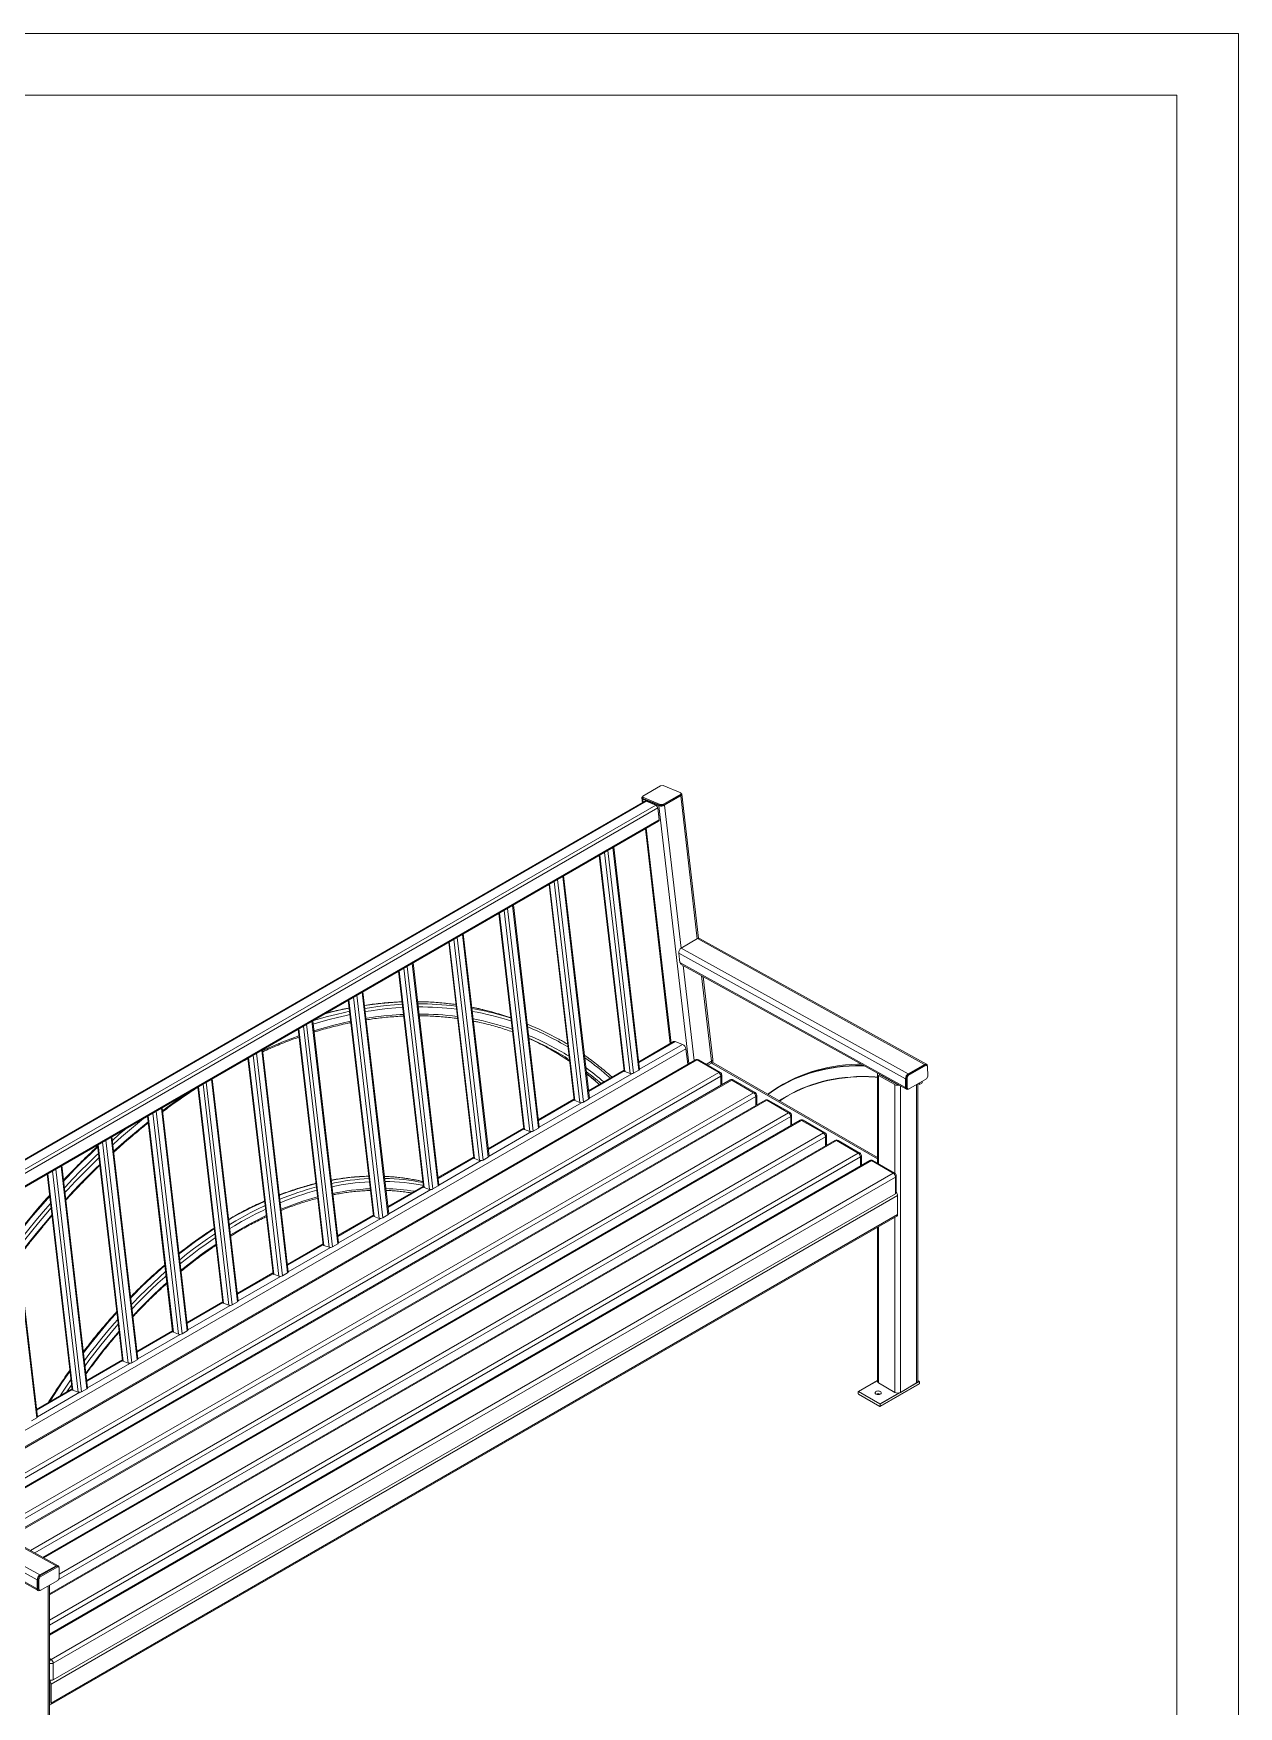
# Model space of a CAD drawing. Header units: millimetres. Extents: x -10595 to -4655, y -2537 to 1663.
# Drawn here: x -6608 to -4655, y -1049 to 1663 of the extents above; entities that cross this region are included whole.
import ezdxf

# ---------------------------------------------------------------- set-up
doc = ezdxf.new("R2010")
doc.units = ezdxf.units.MM
doc.layers.add('tabelka', color=155, linetype='Continuous')

# ---------------------------------------------------------------- blocks, each defined once
blk = doc.blocks.new('izometria')
at = {"linetype": 'Continuous', "lineweight": 0}
for p, q in [((1568, 2495.7), (1568.9, 2487.7)), ((1598.3, 2515.4), (1569.5, 2498.8)), ((1569.5, 2498.8), (1569.5, 2496.7)), ((1569.5, 2496.7), (1598, 2484.9)), ((1569.5, 2496.7), (1569.7, 2495)), ((1569.7, 2495), (1598.2, 2483.2)), ((1602.6, 2515.8), (1598.3, 2515.4)), ((1602.3, 2485.3), (1631.1, 2501.9)), ((1602.5, 2483.6), (1631.3, 2500.2)), ((1631.1, 2504), (1602.6, 2515.8)), ((1631.1, 2499), (1604.8, 2483.8)), ((1631.1, 2501.9), (1631.1, 2504)), ((1631.1, 2504), (1631.3, 2502.3)), ((1631.1, 2501.9), (1631.3, 2500.2)), ((1658, 2267.5), (1631.1, 2499)), ((1631.2, 2503.5), (1631.2, 2503.5)), ((1631.3, 2500.2), (1631.3, 2502.3)), ((1660.1, 2268.3), (1633, 2501.6)), ((1573.6, 2490.4), (204.2, 1699.9)), ((205.1, 1699.5), (1575.2, 2490.4)), ((220.6, 1693.1), (1590.6, 2484)), ((225.8, 1689.6), (1593.8, 2479.4)), ((1595.8, 2483.1), (1569.8, 2493.8)), ((1570.4, 2488.5), (1569.8, 2493.8)), ((1590.6, 2484), (1575.2, 2490.4)), ((1596, 2460.3), (1593.8, 2479.4)), ((1644.3, 2065.2), (1595.8, 2483.1)), ((1598, 2484.9), (1602.3, 2485.3)), ((1598, 2484.9), (1598.2, 2483.2)), ((1598.2, 2483.2), (1602.5, 2483.6)), ((1602.3, 2485.3), (1602.5, 2483.6)), ((1631.7, 2252.2), (1604.8, 2483.8)), ((228, 1670.6), (1596, 2460.3)), ((228.2, 1668.9), (1595.2, 2458)), ((1573.8, 2445.7), (1614.1, 2097.6)), ((1615.6, 2098.4), (1575.3, 2446.5)), ((1563.2, 2054.6), (1521.3, 2415.4)), ((1564.3, 2056.1), (1522.6, 2416.1)), ((1499, 2402.5), (1539.6, 2053.3)), ((1540.7, 2052.2), (1500, 2403.1)), ((1549.1, 2049.1), (1507.5, 2407.4)), ((1554.7, 2049.7), (1512.8, 2410.5)), ((1467.8, 2002.1), (1426.2, 2360.5)), ((1473.4, 2002.7), (1431.5, 2363.6)), ((1481.9, 2007.6), (1440, 2368.4)), ((1483, 2009.2), (1441.2, 2369.2)), ((1417.7, 2355.6), (1458.3, 2006.3)), ((1459.4, 2005.2), (1418.7, 2356.1)), ((1336.4, 2308.6), (1376.9, 1959.4)), ((1378.1, 1958.3), (1337.3, 2309.2)), ((1386.5, 1955.2), (1344.9, 2313.5)), ((1392.1, 1955.8), (1350.2, 2316.6)), ((1400.5, 1960.7), (1358.7, 2321.5)), ((1401.7, 1962.2), (1359.9, 2322.2)), ((1255.1, 2261.7), (1295.6, 1912.4)), ((1296.8, 1911.3), (1256, 2262.3)), ((1305.2, 1908.2), (1263.6, 2266.6)), ((1310.8, 1908.8), (1268.9, 2269.7)), ((1319.2, 1913.7), (1277.3, 2274.6)), ((1320.4, 1915.3), (1278.6, 2275.3)), ((1658.3, 2267.7), (1632, 2252.4)), ((1632, 2252.4), (1999.8, 2048.6)), ((1658.3, 2267.7), (2026.1, 2063.8)), ((2029.3, 2064.2), (1661.7, 2267.9)), ((1237.9, 1866.8), (1196, 2227.6)), ((1239.1, 1868.4), (1197.3, 2228.3)), ((1628.1, 2244.2), (1995.3, 2040.7)), ((1628.1, 2244.2), (1629.9, 2229.2)), ((1629.9, 2229.2), (1995.6, 2026.5)), ((1631.7, 2226), (1997, 2023.5)), ((1652.8, 2070.2), (1634.9, 2224.3)), ((1173.8, 2214.8), (1214.3, 1865.5)), ((1215.4, 1864.4), (1174.7, 2215.3)), ((1223.8, 1861.3), (1182.2, 2219.6)), ((1229.5, 1861.9), (1187.6, 2222.7)), ((1681, 2068.9), (1664.9, 2207.6)), ((1682.9, 2071.6), (1667.2, 2206.3)), ((1142.5, 1814.3), (1100.9, 2172.7)), ((1148.1, 1814.9), (1106.2, 2175.8)), ((1156.6, 1819.8), (1114.7, 2180.7)), ((1157.8, 1821.4), (1116, 2181.4)), ((1092.4, 2167.8), (1133, 1818.5)), ((1134.1, 1817.4), (1093.4, 2168.4)), ((1010.2, 2120.4), (1011.1, 2120.7)), ((1011.1, 2120.9), (1051.7, 1771.6)), ((1052.8, 1770.5), (1012.1, 2121.4)), ((1061.2, 1767.4), (1019.6, 2125.8)), ((1066.8, 1768), (1024.9, 2128.8)), ((1075.3, 1772.9), (1033.4, 2133.7)), ((1076.4, 1774.5), (1034.7, 2134.5)), ((1386.4, 2127.4), (1382.4, 2129)), ((1639.2, 2089), (400.6, 1374)), ((1619.6, 2100.7), (1563, 2068)), ((1622, 2100.8), (1563.1, 2066.8)), ((1634, 2096.3), (1564.4, 2056.1)), ((1634, 2096.3), (1622, 2100.8)), ((1642.7, 2064.3), (1639.2, 2089)), ((1654.7, 2071.3), (424.2, 1360.9)), ((1657.2, 2071), (425.7, 1360.1)), ((929.8, 2073.9), (970.4, 1724.7)), ((971.5, 1723.6), (930.8, 2074.5)), ((979.9, 1720.5), (938.3, 2078.8)), ((985.5, 1721.1), (943.6, 2081.9)), ((994, 1726), (952.1, 2086.8)), ((995.1, 1727.5), (953.3, 2087.5)), ((1692.6, 2050.6), (1657.2, 2071)), ((1695.1, 2050.9), (1659.7, 2071.3)), ((1672.5, 2063.9), (1681, 2068.9)), ((1681, 2066), (1675, 2062.5)), ((1681, 2066), (1681, 2068.9)), ((1681, 2066), (1949.8, 1910.8)), ((1682.9, 2066.6), (1682.9, 2071.4)), ((1949.8, 1913), (1684.2, 2066.3)), ((2027.4, 2063.3), (1998.5, 2046.5)), ((1999.8, 2048.6), (2026.1, 2063.8)), ((2028.8, 2062.5), (1999.9, 2045.7)), ((2028.8, 2062.5), (2027.4, 2063.3)), ((2031, 2061.2), (2028.8, 2062.5)), ((2031.3, 2044.1), (2031, 2061.2)), ((461.8, 1340.1), (1692.6, 2050.6)), ((1696.1, 2044.5), (469, 1336.1)), ((1711.3, 2038.6), (481.9, 1328.9)), ((1713.8, 2038.4), (483.4, 1328.1)), ((904.2, 1674.1), (862.3, 2035)), ((912.6, 1679), (870.8, 2039.8)), ((913.8, 1680.6), (872, 2040.6)), ((1539.4, 2054.5), (1481.7, 2021.1)), ((1539.6, 2053.2), (1481.8, 2019.8)), ((1551.7, 2048.8), (1483, 2009.2)), ((1540.7, 2052.2), (1549.1, 2049.1)), ((1554.7, 2049.7), (1563.2, 2054.6)), ((1696.1, 2029.9), (1696.1, 2044.5)), ((1697.6, 2030.7), (1697.6, 2046.5)), ((1749.2, 2018), (1713.8, 2038.4)), ((1751.7, 2018.2), (1716.3, 2038.6)), ((1949.8, 2048.1), (1949.8, 1903.8)), ((1978, 2031), (1951.7, 2045.6)), ((1951.7, 1902.7), (1951.7, 2045.6)), ((1953.9, 2046.9), (1953.9, 2047.4)), ((1980.3, 2032.3), (1953.9, 2046.9)), ((1995.6, 2026.5), (1995.3, 2040.7)), ((1998.5, 2046.5), (1996.4, 2042.8)), ((1997.9, 2042), (1996.4, 2042.8)), ((1996.4, 2042.8), (1996.8, 2025.7)), ((1999.9, 2045.7), (1997.9, 2042)), ((1997.9, 2042), (1998.2, 2024.9)), ((1999.9, 2045.7), (1998.5, 2046.5)), ((2000.4, 2023.7), (2029.2, 2040.4)), ((2017.9, 2033.8), (2017.9, 2031.7)), ((2022.1, 2034.2), (2022.1, 2036.3)), ((2029.2, 2040.4), (2031.3, 2044.1)), ((519.5, 1308.1), (1749.2, 2018)), ((1752.7, 2011.8), (526.7, 1304.1)), ((848.5, 2027), (889, 1677.7)), ((890.2, 1676.6), (849.4, 2027.5)), ((898.6, 1673.5), (857, 2031.9)), ((1458.1, 2007.5), (1400.3, 1974.1)), ((1473.4, 2002.7), (1481.9, 2007.6)), ((1752.7, 1997.2), (1752.7, 2011.8)), ((1754.2, 1998.1), (1754.2, 2013.9)), ((1796.8, 2031.5), (1793.2, 2029.4)), ((1978, 1887.6), (1978, 2031)), ((1980.3, 2032.3), (1980.3, 2032.8)), ((1987, 1532.3), (1987, 2029.1)), ((1998.2, 2024.9), (1996.8, 2025.7)), ((1996.8, 2025.7), (1998.9, 2024.4)), ((1998.2, 2024.9), (2000.4, 2023.7)), ((2000.4, 2023.7), (1998.9, 2024.4)), ((2013.3, 1547.5), (2013.3, 2031.2)), ((2015.2, 1550.1), (2015.2, 2032.3)), ((2017.9, 2031.6), (2015.2, 2032.3)), ((2017.9, 2031.7), (2015.4, 2032.4)), ((2018.2, 2031.5), (2021.8, 2033.5)), ((1767.9, 2006), (539.7, 1296.9)), ((1770.4, 2005.7), (541.2, 1296.1)), ((577.2, 1276.1), (1805.7, 1985.3)), ((767.2, 1980), (807.7, 1630.8)), ((808.9, 1629.7), (768.1, 1980.6)), ((817.2, 1626.6), (775.7, 1984.9)), ((822.9, 1627.2), (781, 1988)), ((831.3, 1632.1), (789.4, 1992.9)), ((832.5, 1633.6), (790.7, 1993.6)), ((1458.3, 2006.3), (1400.5, 1972.9)), ((1470.3, 2001.8), (1401.7, 1962.2)), ((1459.4, 2005.2), (1467.8, 2002.1)), ((1805.7, 1985.3), (1770.4, 2005.7)), ((1808.2, 1985.6), (1772.9, 2006)), ((1810.7, 1965.4), (1810.7, 1981.2)), ((1809.3, 1979.2), (584.4, 1272.1)), ((1824.5, 1973.3), (597.4, 1264.9)), ((1827, 1973.1), (598.9, 1264.1)), ((623.8, 1237.7), (1862.3, 1952.7)), ((1376.8, 1960.6), (1319, 1927.2)), ((1376.9, 1959.3), (1319.2, 1926)), ((1389, 1954.9), (1320.4, 1915.3)), ((1378.1, 1958.3), (1386.5, 1955.2)), ((1392.1, 1955.8), (1400.5, 1960.7)), ((1809.3, 1964.6), (1809.3, 1979.2)), ((1862.3, 1952.7), (1827, 1973.1)), ((1864.8, 1952.9), (1829.5, 1973.3)), ((1881, 1940.7), (608.1, 1205.8)), ((1883.5, 1940.4), (608.1, 1204.1)), ((1865.8, 1946.5), (622.6, 1228.8)), ((685.9, 1933.1), (726.4, 1583.8)), ((727.5, 1582.7), (686.8, 1933.6)), ((735.9, 1579.6), (694.3, 1938)), ((741.5, 1580.2), (699.7, 1941.1)), ((750, 1585.1), (708.1, 1945.9)), ((751.2, 1586.7), (709.4, 1946.7)), ((1865.8, 1931.9), (1865.8, 1946.5)), ((1867.3, 1932.7), (1867.3, 1948.6)), ((1918.9, 1920), (1883.5, 1940.4)), ((1921.4, 1920.2), (1886, 1940.7)), ((608.1, 1163.3), (1918.9, 1920)), ((1922.4, 1913.9), (608.1, 1155.1)), ((1937.6, 1908), (608.1, 1140.5)), ((1940.1, 1907.8), (608.1, 1138.8)), ((668.7, 1538.2), (626.8, 1899)), ((669.9, 1539.8), (628.1, 1899.7)), ((1295.5, 1913.6), (1237.7, 1880.3)), ((1295.6, 1912.4), (1237.8, 1879)), ((1307.7, 1907.9), (1239.1, 1868.3)), ((1296.8, 1911.3), (1305.2, 1908.2)), ((1310.8, 1908.8), (1319.2, 1913.7)), ((1922.4, 1899.2), (1922.4, 1913.9)), ((1923.9, 1900.1), (1923.9, 1915.9)), ((1975.4, 1887.3), (1940.1, 1907.8)), ((1977.9, 1887.6), (1942.6, 1908)), ((604.5, 1886.2), (645.1, 1536.9)), ((646.2, 1535.8), (605.5, 1886.7)), ((610.7, 1099.5), (1975.4, 1887.3)), ((654.6, 1532.7), (613, 1891)), ((1979, 1881.2), (614.3, 1093.4)), ((660.2, 1533.3), (618.3, 1894.1)), ((1979, 1854.3), (1979, 1881.2)), ((1980.4, 1856.3), (1980.4, 1883.3)), ((587.4, 1491.2), (545.5, 1852.1)), ((588.5, 1492.8), (546.8, 1852.8)), ((1982.5, 1851.1), (610.7, 1059.2)), ((614.3, 1066.4), (1979, 1854.3)), ((1214.2, 1866.7), (1156.4, 1833.3)), ((1214.3, 1865.4), (1156.5, 1832.1)), ((1226.4, 1861), (1157.8, 1821.4)), ((1215.4, 1864.4), (1223.8, 1861.3)), ((1229.5, 1861.9), (1237.9, 1866.8)), ((1982.5, 1820.7), (1982.5, 1851.1)), ((609.4, 1025.9), (1981.2, 1817.8)), ((1982.5, 1820.7), (610.7, 1028.8)), ((1132.8, 1819.7), (1075.1, 1786.4)), ((1133, 1818.5), (1075.2, 1785.1)), ((1134.1, 1817.4), (1142.5, 1814.3)), ((1148.1, 1814.9), (1156.6, 1819.8)), ((1145.1, 1814.1), (1076.4, 1774.4)), ((1949.8, 1799.7), (1949.8, 1550.1)), ((1951.7, 1547.5), (1951.7, 1800.8)), ((1978, 1532.3), (1978, 1815.9)), ((1051.5, 1772.8), (993.7, 1739.4)), ((1051.7, 1771.5), (993.9, 1738.2)), ((1063.8, 1767.1), (995.1, 1727.5)), ((1052.8, 1770.5), (1061.2, 1767.4)), ((1066.8, 1768), (1075.3, 1772.9)), ((970.2, 1725.8), (912.4, 1692.5)), ((970.4, 1724.6), (912.6, 1691.2)), ((982.4, 1720.2), (913.8, 1680.6)), ((971.5, 1723.6), (979.9, 1720.5)), ((985.5, 1721.1), (994, 1726)), ((888.9, 1678.9), (831.1, 1645.5)), ((889, 1677.7), (831.3, 1644.3)), ((901.1, 1673.2), (832.5, 1633.6)), ((890.2, 1676.6), (898.6, 1673.5)), ((904.2, 1674.1), (912.6, 1679)), ((807.6, 1632), (749.8, 1598.6)), ((807.7, 1630.7), (749.9, 1597.3)), ((808.9, 1629.7), (817.2, 1626.6)), ((822.9, 1627.2), (831.3, 1632.1)), ((819.8, 1626.3), (751.2, 1586.7)), ((726.3, 1585), (668.5, 1551.7)), ((726.4, 1583.8), (668.6, 1550.4)), ((738.5, 1579.3), (669.9, 1539.7)), ((727.5, 1582.7), (735.9, 1579.6)), ((741.5, 1580.2), (750, 1585.1)), ((1949.8, 1551.4), (1919, 1533.6)), ((1919.2, 1533.6), (1949.8, 1551.2)), ((1978, 1532.3), (1951.7, 1547.5)), ((1954.1, 1509.5), (2017.8, 1546.2)), ((2017.9, 1550.1), (1954.2, 1513.4)), ((1954.2, 1513), (2017.9, 1549.7)), ((1954.2, 1509.7), (2017.9, 1546.4)), ((2013.3, 1547.5), (1987, 1532.3)), ((2014.7, 1548.7), (2017.5, 1550.3)), ((2015.2, 1551.6), (2017.5, 1550.3)), ((2017.9, 1549.7), (2017.9, 1546.4)), ((644.9, 1538.1), (587.2, 1504.7)), ((645.1, 1536.8), (587.3, 1503.5)), ((657.2, 1532.4), (588.5, 1492.8)), ((636.3, 1533.1), (644.2, 1544.9)), ((646.2, 1535.8), (654.6, 1532.7)), ((660.2, 1533.3), (668.7, 1538.2)), ((1918.9, 1530.1), (1918.9, 1533.4)), ((1919.2, 1533.6), (1953.9, 1513.6)), ((1953.9, 1509.5), (1919.2, 1529.5)), ((1953.9, 1513.6), (1984.9, 1531.5)), ((1954.2, 1513), (1954.2, 1509.7)), ((578.9, 1486.3), (587.4, 1491.2)), ((224.9, 1440.1), (592.6, 1236.3)), ((251.2, 1454.8), (618.9, 1251)), ((622.1, 1251.3), (254.5, 1455)), ((220.9, 1432), (588.1, 1228.4)), ((222.5, 1416.8), (588.2, 1214.1)), ((224.3, 1413.6), (589.6, 1211.1)), ((620.2, 1250.4), (591.4, 1234.2)), ((618.9, 1251), (592.6, 1236.3)), ((621.6, 1249.6), (592.8, 1233.4)), ((621.6, 1249.6), (620.2, 1250.4)), ((623.8, 1248.3), (621.6, 1249.6)), ((623.8, 1231), (623.8, 1248.3)), ((588.1, 1228.4), (588.2, 1214.1)), ((591.4, 1234.2), (589.2, 1230.5)), ((590.7, 1229.7), (589.2, 1230.5)), ((589.2, 1230.5), (589.3, 1213.3)), ((592.8, 1233.4), (590.7, 1229.7)), ((590.7, 1229.7), (590.7, 1212.5)), ((592.8, 1233.4), (591.4, 1234.2)), ((592.9, 1211.2), (621.7, 1227.3)), ((621.7, 1227.3), (623.8, 1231)), ((590.7, 1212.5), (589.3, 1213.3)), ((589.3, 1213.3), (591.4, 1212)), ((590.7, 1212.5), (592.9, 1211.2)), ((592.9, 1211.2), (591.4, 1212)), ((606.2, 735.2), (606.2, 1218.6)), ((608.1, 737.8), (608.1, 1219.7)), ((608.1, 1101), (610.7, 1099.5)), ((614.3, 1093.4), (614.3, 1066.4)), ((608.5, 1060.5), (608.5, 1030.1)), ((610.7, 1059.2), (610.7, 1028.8)), ((608.5, 1049.4), (608.1, 1049.1)), ((608.5, 1044.1), (608.1, 1043.9)), ((608.5, 1030.1), (608.1, 1029.9))]:
    blk.add_line(p, q, dxfattribs=at)
at = {"linetype": 'Continuous', "lineweight": 0, "flags": 128}
for points in [[(1569.8, 2493.8), (1569, 2494.2), (1568.4, 2494.7), (1568.1, 2495.2), (1568, 2495.9), (1568.1, 2496.5), (1568.5, 2497.1), (1569.1, 2497.7), (1569.5, 2498)], [(1631.2, 2503.5), (1632, 2503.1), (1632.6, 2502.6), (1632.9, 2502), (1633, 2501.4), (1632.9, 2500.8), (1632.5, 2500.2), (1631.9, 2499.6), (1631.1, 2499)], [(1034.7, 2134.3), (1045.2, 2137.5), (1058.9, 2141.4), (1072.5, 2144.9), (1086.2, 2148.1), (1094.5, 2149.9)], [(1035.3, 2128.8), (1047.8, 2132.6), (1061.5, 2136.5), (1075.1, 2140), (1088.7, 2143.2), (1095.1, 2144.6)], [(1054.5, 2145.9), (1063.9, 2148.3), (1077.5, 2151.5), (1091.1, 2154.4), (1093.9, 2155)], [(1118.6, 2159.2), (1131.6, 2161), (1145, 2162.6), (1158.3, 2163.8), (1171.6, 2164.7), (1179.5, 2165)], [(1119.1, 2154.5), (1126.9, 2155.7), (1140.3, 2157.6), (1153.8, 2159.2), (1167.1, 2160.4), (1180, 2161.2)], [(1119.7, 2149.3), (1129.2, 2150.8), (1142.7, 2152.7), (1156, 2154.2), (1169.4, 2155.4), (1180.6, 2156.1)], [(1121, 2138.3), (1123.1, 2138.7), (1136.5, 2140.7), (1149.9, 2142.3), (1163.2, 2143.6), (1176.5, 2144.5), (1181.9, 2144.8)], [(1338, 2144.2), (1345.9, 2141.8), (1356.1, 2138.6)], [(1036.5, 2118.2), (1041.8, 2119.8), (1055.5, 2123.8), (1069.1, 2127.5), (1082.6, 2130.8), (1096.2, 2133.7), (1096.4, 2133.8)], [(953.5, 2086.2), (959.9, 2089.1), (973.6, 2095.1), (987.2, 2100.7), (1000.9, 2105.9), (1012.4, 2110.1)], [(1927.4, 2062.2), (1924.1, 2062.2), (1914.2, 2062.1), (1904.3, 2061.7), (1894.6, 2061), (1885, 2059.9), (1875.5, 2058.5), (1866.2, 2056.8), (1857, 2054.8), (1848, 2052.4), (1839.1, 2049.7), (1830.3, 2046.7), (1821.8, 2043.4), (1813.3, 2039.8), (1805.1, 2035.8), (1797, 2031.6), (1789.1, 2027), (1781.4, 2022.1), (1773.9, 2016.9), (1772, 2015.6)], [(1928.6, 2061.5), (1923.9, 2061.5), (1913.9, 2061.5), (1904.1, 2061), (1894.4, 2060.3), (1884.8, 2059.2), (1875.3, 2057.8), (1866, 2056.1), (1856.8, 2054.1), (1847.8, 2051.7), (1838.9, 2049.1), (1830.2, 2046.1), (1821.6, 2042.7), (1813.2, 2039.1), (1805, 2035.2), (1796.9, 2030.9), (1789, 2026.3), (1781.3, 2021.5), (1773.8, 2016.3), (1772.4, 2015.3)], [(1923.6, 2064.3), (1917.7, 2064.2), (1907.9, 2063.7), (1898.1, 2063), (1888.5, 2061.9), (1879.1, 2060.5), (1869.7, 2058.8), (1860.6, 2056.8), (1851.5, 2054.4), (1842.6, 2051.8), (1833.9, 2048.8), (1825.3, 2045.4), (1816.9, 2041.8), (1808.6, 2037.9), (1800.6, 2033.6), (1796.8, 2031.5)], [(1949.8, 2043.4), (1945.6, 2043.7), (1935.6, 2044.1), (1925.8, 2044.2), (1916, 2044), (1906.4, 2043.4), (1896.9, 2042.6), (1887.5, 2041.4), (1878.3, 2039.9), (1869.2, 2038), (1860.3, 2035.9), (1851.4, 2033.4), (1842.8, 2030.6), (1834.3, 2027.5), (1825.9, 2024.1), (1817.8, 2020.3), (1809.8, 2016.3), (1801.9, 2011.9), (1794.3, 2007.3), (1790.6, 2004.9)], [(1949.8, 2043.2), (1946, 2043.4), (1936.1, 2043.9), (1926.2, 2044), (1916.5, 2043.7), (1906.9, 2043.2), (1897.4, 2042.3), (1888, 2041.1), (1878.8, 2039.6), (1869.7, 2037.8), (1860.8, 2035.6), (1852, 2033.1), (1843.3, 2030.3), (1834.8, 2027.2), (1826.5, 2023.8), (1818.3, 2020.1), (1810.3, 2016), (1802.5, 2011.7), (1794.9, 2007), (1791.1, 2004.6)], [(791.3, 1988.7), (798.1, 1993.8), (811.3, 2003.4), (824.6, 2012.7), (829.8, 2016.2)], [(1805, 2013.1), (1798.4, 2009.1), (1791.4, 2004.4)], [(710.1, 1940.6), (721.2, 1950.5), (731.7, 1959.5)], [(710.9, 1933.7), (712.2, 1934.9), (725, 1946.3), (737.8, 1957.4), (750.8, 1968.3), (760.5, 1976.2)], [(712.1, 1923), (720.2, 1930.3), (733, 1941.5), (745.9, 1952.5), (758.8, 1963.3), (768.2, 1970.9)], [(631, 1874.7), (637.8, 1881.8), (650, 1894.5), (662.4, 1907), (675, 1919.1), (686.2, 1929.8)], [(632.3, 1863.6), (633.6, 1865.1), (645.8, 1878.1), (658.1, 1890.8), (670.6, 1903.2), (683.1, 1915.4), (687.4, 1919.6)], [(633.1, 1856.2), (637.7, 1861.2), (649.8, 1874.1), (662.1, 1886.7), (674.5, 1899.1), (687, 1911.3), (688.2, 1912.5)], [(634.4, 1845.1), (645.7, 1857.3), (657.8, 1870.1), (670.1, 1882.6), (682.5, 1894.9), (689.5, 1901.7)], [(554.5, 1785.8), (555.1, 1786.6), (566.5, 1800.8), (578.1, 1814.9), (589.8, 1828.7), (601.6, 1842.4), (608.7, 1850.4)], [(556, 1773.4), (563.1, 1782.6), (574.5, 1796.9), (586.1, 1811), (597.8, 1824.9), (609.6, 1838.5), (610, 1839)], [(556.9, 1765.4), (567.4, 1778.9), (578.8, 1793.2), (590.3, 1807.2), (602, 1821), (610.9, 1831.4)], [(558.3, 1753.7), (564, 1761.2), (575.3, 1775.6), (586.7, 1789.8), (598.2, 1803.7), (609.9, 1817.5), (612.2, 1820.1)], [(898.6, 1811.9), (901.9, 1813.8), (913.5, 1820.3), (925.1, 1826.6), (936.8, 1832.5), (948.4, 1838), (956.8, 1841.8)], [(899.5, 1804), (910.3, 1810.3), (921.9, 1816.9), (933.5, 1823.1), (945.2, 1829), (956.8, 1834.6), (957.6, 1834.9)], [(900.2, 1797.8), (907.7, 1802.3), (919.3, 1809), (930.9, 1815.4), (942.6, 1821.5), (954.3, 1827.2), (958.2, 1829.1)], [(901.4, 1787.4), (909, 1792), (920.4, 1798.6), (931.9, 1804.9), (943.4, 1810.9), (954.9, 1816.5), (959.4, 1818.7)], [(818.2, 1756.6), (822, 1759.6), (833.3, 1768.3), (844.6, 1776.6), (855.9, 1784.6), (867.3, 1792.4), (875.1, 1797.5)], [(819.3, 1747.3), (830.4, 1756.2), (841.7, 1764.8), (853, 1773.1), (864.3, 1781.2), (875.7, 1788.9), (876.1, 1789.2)], [(820.1, 1740.6), (827.9, 1747), (839.1, 1755.8), (850.4, 1764.3), (861.8, 1772.5), (873.2, 1780.4), (876.8, 1782.9)], [(821.3, 1730.1), (830.4, 1737.5), (841.4, 1746.1), (852.5, 1754.5), (863.7, 1762.6), (875, 1770.4), (878, 1772.5)], [(739.7, 1685.5), (745.8, 1691.6), (756.4, 1702.2), (767.1, 1712.4), (777.9, 1722.4), (788.8, 1732.1), (795.3, 1737.7)], [(741, 1674.6), (743.7, 1677.4), (754.2, 1688.2), (764.8, 1698.7), (775.5, 1708.9), (786.3, 1718.9), (796.4, 1728)], [(741.8, 1667.3), (751.9, 1677.8), (762.5, 1688.5), (773.1, 1698.9), (783.9, 1709.1), (794.8, 1719), (797.2, 1721.1)], [(743.1, 1656.3), (745.2, 1658.5), (755.5, 1669.2), (765.9, 1679.8), (776.4, 1690), (787, 1700.1), (797.7, 1709.8), (798.5, 1710.5)], [(663.3, 1596.4), (665.3, 1599), (674.9, 1611.4), (684.6, 1623.5), (694.5, 1635.5), (704.5, 1647.2), (714.6, 1658.7), (717.4, 1661.7)], [(664.8, 1583.7), (673.7, 1595.6), (683.3, 1607.9), (693, 1620.1), (702.9, 1632), (712.9, 1643.7), (718.7, 1650.3)], [(665.7, 1575.5), (672, 1583.9), (681.5, 1596.4), (691.1, 1608.7), (700.9, 1620.8), (710.9, 1632.7), (719.6, 1642.8)], [(667.1, 1563.6), (667.5, 1564.1), (676.7, 1576.6), (686.1, 1589), (695.6, 1601.1), (705.3, 1613), (715, 1624.7), (720.9, 1631.5)], [(608.8, 1517.2), (611, 1520.7), (619.6, 1534.2), (628.4, 1547.6), (637.4, 1560.7), (641.6, 1566.8)], [(625.5, 1526.8), (628, 1530.8), (636.8, 1544.1), (643.2, 1553.4)], [(1954.5, 1533.6), (1955.3, 1533), (1955.8, 1532.3), (1956, 1531.5), (1955.8, 1530.7), (1955.2, 1530), (1954.3, 1529.4), (1953.1, 1529), (1951.8, 1528.7), (1950.5, 1528.7), (1949.2, 1528.9), (1948, 1529.3), (1947, 1529.8), (1946.3, 1530.5), (1946, 1531.3), (1946.1, 1532.1), (1946.5, 1532.8), (1947.2, 1533.5), (1948.2, 1534), (1949.5, 1534.3), (1950.8, 1534.5), (1952.2, 1534.4), (1953.4, 1534.1), (1954.5, 1533.6)]]:
    blk.add_lwpolyline(points, dxfattribs=at)
at = {"linetype": 'Continuous', "lineweight": 0}
for centre, radius, start, end in [((1574.4, 2488.8), 1.76, 62.6951, 117.1203), ((1587.8, 2478.6), 6.03, 6.8755, 62.4029), ((1599.5, 2493.8), 11.3, 251.3892, 298.366), ((1593.8, 2459.8), 2.26, 308.2473, 13.3756), ((1199.8, 1676), 489.4, 82.1367, 89.4416), ((1207.9, 1667.2), 494.7, 83.1295, 90.3347), ((1209.8, 1663.6), 493.3, 83.2701, 90.4923), ((1207.5, 1661.2), 484.3, 82.6994, 90.0678), ((1204.4, 1706.6), 458.4, 74.1123, 78.9351), ((1212.5, 1702), 459.6, 74.1613, 79.9637), ((1214.8, 1700.4), 456.2, 71.8817, 80.108), ((1206.2, 1713.1), 451.7, 70.6254, 74.1071), ((1212.6, 1695.8), 449.3, 71.0956, 79.4882), ((1209.6, 1696.9), 445.4, 70.4381, 73.3971), ((1214.9, 1710.8), 450.5, 60.9817, 68.1798), ((1216.4, 1706.7), 449.8, 58.9655, 68.279), ((1213.3, 1699.2), 445.8, 57.9206, 67.4206), ((1210.5, 1700), 442.1, 61.4978, 66.7487), ((1201.9, 1703.2), 442.5, 61.426, 65.5518), ((1198.4, 1696.8), 449.8, 55.8297, 61.4195), ((1207.2, 1694.1), 449, 57.1475, 61.4934), ((1620.9, 2098.3), 2.72, 65.0349, 117.6901), ((1629.8, 2087.7), 9.55, 7.8402, 63.7862), ((1200.6, 1682.9), 478.4, 48.5737, 54.9248), ((1657.2, 2067), 5, 60.0027, 119.9973), ((1655.8, 2069), 2.51, 54.3827, 114.3069), ((1658.7, 2069), 2.51, 65.6929, 125.6179), ((1682.9, 2063.4), 3.22, 65.692, 125.6178), ((2027.9, 2061.6), 2.84, 355.1683, 128.8822), ((1197.4, 1676), 474, 49.3126, 53.8079), ((1193.3, 1674.5), 473, 49.256, 52.9822), ((1182.3, 1674.8), 477.1, 48.3541, 51.6276), ((1694.1, 2048.6), 2.51, 65.6929, 125.6179), ((1688.5, 2044.2), 7.68, 2.6055, 57.3945), ((1692.6, 2046.5), 5, 0, 60.0027), ((1695.1, 2046.8), 2.51, 294.3742, 354.3053), ((1713.8, 2034.3), 5, 60.0027, 119.9973), ((1712.4, 2036.3), 2.51, 54.3824, 114.307), ((1715.3, 2036.3), 2.51, 65.6929, 125.6179), ((2005, 2040.4), 9.67, 122.8339, 178.6399), ((1750.6, 2015.9), 2.51, 65.6929, 125.6179), ((1745, 2011.5), 7.68, 2.6055, 57.3945), ((1749.2, 2013.9), 5, 0, 60.0027), ((1751.7, 2014.1), 2.51, 294.3746, 354.3044), ((1770.4, 2001.6), 5, 60.0027, 119.9973), ((1998.4, 2026.1), 2.85, 171.7074, 306.0788), ((1768.9, 2003.7), 2.51, 54.3824, 114.307), ((1771.8, 2003.7), 2.51, 65.6929, 125.6179), ((1807.2, 1983.3), 2.51, 65.6929, 125.6179), ((1801.6, 1978.8), 7.68, 2.6055, 57.3945), ((1805.7, 1981.2), 5, 0, 60.0027), ((1808.2, 1981.5), 2.51, 294.3747, 354.3049), ((1827, 1969), 5, 60.0027, 119.9973), ((1825.5, 1971), 2.51, 54.3824, 114.3072), ((1828.4, 1971), 2.51, 65.6929, 125.6179), ((1863.8, 1950.6), 2.51, 65.6929, 125.6179), ((1858.2, 1946.2), 7.68, 2.6055, 57.3945), ((1862.3, 1948.6), 5, 0, 60.0027), ((1864.8, 1948.8), 2.51, 294.3746, 354.3047), ((1883.5, 1936.3), 5, 60.0027, 119.9973), ((1882.1, 1938.4), 2.51, 54.3824, 114.3072), ((1885, 1938.4), 2.51, 65.6929, 125.6179), ((1920.3, 1918), 2.51, 65.6929, 125.6179), ((1914.7, 1913.5), 7.68, 2.6054, 57.3945), ((1918.9, 1915.9), 5, 0, 60.0027), ((1921.4, 1916.2), 2.51, 294.3747, 354.3046), ((1940.1, 1903.7), 5, 60.0027, 119.9973), ((1938.6, 1905.7), 2.51, 54.3825, 114.3072), ((1941.6, 1905.7), 2.51, 65.6929, 125.6179), ((1137.3, 1487), 395.6, 91.6916, 100.5712), ((1146.5, 1475.9), 403.3, 92.9172, 101.6279), ((1148.8, 1470.8), 403.4, 93.1505, 101.8596), ((1137.4, 1542.6), 340, 77.0865, 87.7498), ((1145.2, 1535), 344.1, 78.5533, 89.0286), ((1147.1, 1530.9), 343.2, 78.745, 89.2381), ((1976.9, 1885.3), 2.51, 65.6929, 125.6179), ((1971.3, 1880.9), 7.68, 2.6055, 57.3946), ((1975.4, 1883.3), 5, 0, 60.0027), ((1977.9, 1883.5), 2.51, 294.3751, 354.3044), ((1155.9, 1401.7), 482.9, 103.8589, 111.265), ((1166.1, 1392.5), 489, 104.8496, 112.189), ((1169.1, 1386.7), 490, 105.1042, 112.435), ((1165.8, 1384.3), 480.8, 104.8354, 112.3007), ((1145.6, 1470.8), 391.9, 92.5804, 101.5449), ((1144.5, 1523.4), 339.3, 80.6873, 88.5635), ((1977.9, 1856.6), 2.51, 294.3751, 354.3044), ((1972.7, 1850.6), 9.8, 2.6468, 38.0382), ((1979.4, 1820.4), 3.16, 305.0144, 6.2975), ((1953, 1550.4), 3.22, 185.6937, 245.6269), ((2012, 1550.4), 3.22, 294.3743, 354.3064), ((2017.1, 1549.7), 0.768, 2.605, 57.396), ((2017.6, 1546.4), 0.24, 304.0614, 7.2485), ((1919.1, 1533.4), 0.218, 50.7946, 189.2147), ((1919.6, 1530.1), 0.768, 182.6059, 237.3946), ((1951, 1522.8), 7.57, 62.1384, 117.856), ((1982.5, 1541), 9.84, 242.6094, 297.3905), ((1953.5, 1512.9), 0.768, 2.605, 57.396), ((1954, 1509.7), 0.218, 230.7953, 9.2125), ((620.7, 1248.7), 2.84, 354.4458, 127.2841), ((597.8, 1228.1), 9.67, 122.2345, 178.0611), ((591, 1213.6), 2.87, 170.3291, 306.7589), ((614.7, 1093.3), 7.37, 122.1976, 153.1698), ((610.7, 1100.3), 7.75, 250.1663, 297.3495), ((606.6, 1093), 7.68, 2.6055, 57.3946), ((610.7, 1073.4), 7.85, 250.4945, 297.0213), ((600.8, 1058.7), 9.9, 2.6972, 43.0302), ((604, 1060.4), 4.42, 1.6572, 24.2532), ((606.7, 1030), 1.77, 321.0364, 4.178), ((608, 1028.3), 2.76, 271.4646, 9.7137)]:
    blk.add_arc(centre, radius, start, end, dxfattribs=at)
for centre, major_axis, ratio, start_param, end_param in [((1632.7, 2246.9), (2.4, 5.96), 0.65265, 0.696377, 2.267173), ((1659, 2262.1), (2.4, 5.96), 0.65265, 6.201955, 6.979562), ((1634.4, 2231.9), (2.4, 5.96), 0.65265, 2.267173, 3.060363), ((1676.5, 2071.1), (6.4, 0.37), 0.534815, 5.466906, 6.314066), ((1543.5, 2053.8), (3.96, 0.55), 0.468291, 3.130562, 3.857184), ((1551.9, 2050.7), (3.96, 0.55), 0.468291, 3.857184, 5.427981), ((1560.4, 2055.6), (3.96, 0.55), 0.468291, 5.427981, 6.272155), ((1956.2, 2048.2), (6.4, 0.12), 0.56707, 2.75499, 3.916214), ((1956.2, 2048.2), (3.2, 0.06), 0.56707, 3.266794, 3.916214), ((1479.1, 2008.7), (3.96, 0.55), 0.468291, 5.427981, 6.272155), ((1982.5, 2033.6), (6.4, 0.12), 0.56707, 3.916214, 5.077438), ((1982.5, 2033.6), (3.2, 0.06), 0.56707, 3.916214, 4.565635), ((1462.2, 2006.9), (3.96, 0.55), 0.468291, 3.130562, 3.857184), ((1470.6, 2003.7), (3.96, 0.55), 0.468291, 3.857184, 5.427981), ((1380.9, 1959.9), (3.96, 0.55), 0.468291, 3.130562, 3.857184), ((1389.3, 1956.8), (3.96, 0.55), 0.468291, 3.857184, 5.427981), ((1397.7, 1961.7), (3.96, 0.55), 0.468291, 5.427981, 6.272155), ((1299.6, 1913), (3.96, 0.55), 0.468291, 3.130562, 3.857184), ((1308, 1909.9), (3.96, 0.55), 0.468291, 3.857184, 5.427981), ((1316.4, 1914.8), (3.96, 0.55), 0.468291, 5.427981, 6.272155), ((1218.3, 1866), (3.96, 0.55), 0.468291, 3.130562, 3.857184), ((1226.7, 1862.9), (3.96, 0.55), 0.468291, 3.857184, 5.427981), ((1235.1, 1867.8), (3.96, 0.55), 0.468291, 5.427981, 6.272155), ((1137, 1819.1), (3.96, 0.55), 0.468291, 3.130562, 3.857184), ((1153.8, 1820.9), (3.96, 0.55), 0.468291, 5.427981, 6.272155), ((1145.3, 1816), (3.96, 0.55), 0.468291, 3.857184, 5.427981), ((1055.6, 1772.1), (3.96, 0.55), 0.468291, 3.130562, 3.857184), ((1064, 1769), (3.96, 0.55), 0.468291, 3.857184, 5.427981), ((1072.5, 1773.9), (3.96, 0.55), 0.468291, 5.427981, 6.272155), ((974.3, 1725.2), (3.96, 0.55), 0.468291, 3.130562, 3.857184), ((982.7, 1722.1), (3.96, 0.55), 0.468291, 3.857184, 5.427981), ((991.2, 1727), (3.96, 0.55), 0.468291, 5.427981, 6.272155), ((893, 1678.3), (3.96, 0.55), 0.468291, 3.130562, 3.857184), ((901.4, 1675.1), (3.96, 0.55), 0.468291, 3.857184, 5.427981), ((909.8, 1680.1), (3.96, 0.55), 0.468291, 5.427981, 6.272155), ((811.7, 1631.3), (3.96, 0.55), 0.468291, 3.130562, 3.857184), ((820.1, 1628.2), (3.96, 0.55), 0.468291, 3.857184, 5.427981), ((828.5, 1633.1), (3.96, 0.55), 0.468291, 5.427981, 6.272155), ((730.4, 1584.4), (3.96, 0.55), 0.468291, 3.130562, 3.857184), ((738.8, 1581.3), (3.96, 0.55), 0.468291, 3.857184, 5.427981), ((747.2, 1586.2), (3.96, 0.55), 0.468291, 5.427981, 6.272155), ((649, 1537.4), (3.96, 0.55), 0.468291, 3.130562, 3.857184), ((657.4, 1534.3), (3.96, 0.55), 0.468291, 3.857184, 5.427981), ((665.9, 1539.2), (3.96, 0.55), 0.468291, 5.427981, 6.272155), ((584.6, 1492.3), (3.96, 0.55), 0.468291, 5.427981, 6.272155)]:
    blk.add_ellipse(centre, major_axis=major_axis, ratio=ratio, start_param=start_param, end_param=end_param, dxfattribs=at)
for points, knots in [([(1093.9, 2155.3), (1093.5, 2155.2), (1088.9, 2154.4), (1079.9, 2152.5), (1067.6, 2149.7), (1059.6, 2147.7), (1055.9, 2146.7)], [0, 0, 0, 0, 0.027913, 0.36816, 0.708437, 1, 1, 1, 1]), ([(1179.5, 2165.2), (1176.2, 2165.1), (1168.6, 2164.8), (1156.8, 2163.9), (1144.1, 2162.8), (1131.3, 2161.3), (1122.8, 2160.2), (1118.5, 2159.5), (1118.5, 2159.5)], [0, 0, 0, 0, 0.167037, 0.375123, 0.583232, 0.791362, 0.999514, 1, 1, 1, 1]), ([(1266.8, 2160.8), (1263.2, 2161.3), (1255.6, 2162.4), (1243.9, 2163.5), (1231.7, 2164.5), (1219.4, 2165.2), (1210.3, 2165.5), (1205.4, 2165.5), (1204.6, 2165.5)], [0, 0, 0, 0, 0.174826, 0.37167, 0.568531, 0.765412, 0.962313, 1, 1, 1, 1]), ([(1207.2, 2142.6), (1211.1, 2142.6), (1219, 2142.5), (1230.9, 2141.9), (1243, 2141.1), (1255, 2140), (1263.8, 2139), (1268.6, 2138.3), (1269.4, 2138.2)], [0, 0, 0, 0, 0.182205, 0.376417, 0.57065, 0.764905, 0.959181, 1, 1, 1, 1]), ([(1310.4, 2152.6), (1308.2, 2153.1), (1302.2, 2154.6), (1296.2, 2155.8), (1292.4, 2156.5)], [0, 0, 0, 0, 0.367404, 1, 1, 1, 1]), ([(1036.8, 2116.1), (1038.8, 2116.7), (1045, 2118.7), (1055.5, 2121.6), (1068.3, 2125.1), (1081.1, 2128.1), (1090.5, 2130.3), (1095.7, 2131.3), (1096.7, 2131.5)], [0, 0, 0, 0, 0.098256, 0.311653, 0.525066, 0.738494, 0.951939, 1, 1, 1, 1]), ([(1121.3, 2135.9), (1124.8, 2136.5), (1132.5, 2137.7), (1144.4, 2139.2), (1156.9, 2140.5), (1169.4, 2141.4), (1177.8, 2142), (1182.1, 2142.1), (1182.2, 2142.1)], [0, 0, 0, 0, 0.171626, 0.37715, 0.582695, 0.788261, 0.99385, 1, 1, 1, 1]), ([(1295, 2133.9), (1297.4, 2133.5), (1303.7, 2132.3), (1313.8, 2130), (1325.2, 2127), (1333, 2124.9), (1336.9, 2123.7), (1337, 2123.6)], [0, 0, 0, 0, 0.168219, 0.441771, 0.715345, 0.988937, 1, 1, 1, 1]), ([(953.7, 2084.4), (957.7, 2086.1), (965.9, 2089.8), (978.5, 2095.1), (991.3, 2100.3), (1002.7, 2104.6), (1009.8, 2107.1), (1012.6, 2108.1)], [0, 0, 0, 0, 0.201881, 0.420145, 0.638417, 0.8567, 1, 1, 1, 1]), ([(1413.3, 2091.9), (1414.2, 2091.4), (1418.7, 2089), (1426.4, 2084.5), (1436.5, 2078.4), (1444.7, 2073.1), (1449.5, 2069.9), (1451, 2068.8)], [0, 0, 0, 0, 0.072812, 0.34098, 0.609134, 0.877272, 1, 1, 1, 1]), ([(1447.8, 2096.4), (1445, 2098.1), (1440.3, 2101), (1435.5, 2103.6), (1433.7, 2104.6)], [0, 0, 0, 0, 0.606363, 1, 1, 1, 1]), ([(916, 2065.9), (919.7, 2067.9), (924.3, 2070.3), (929, 2072.6), (929.9, 2073)], [0, 0, 0, 0, 0.796329, 1, 1, 1, 1]), ([(1519.8, 2043.1), (1519.2, 2043.7), (1515.5, 2047), (1508.7, 2052.9), (1499.2, 2060.7), (1489.6, 2068.2), (1481.5, 2074.2), (1476.6, 2077.6), (1475, 2078.7)], [0, 0, 0, 0, 0.043464, 0.256664, 0.469842, 0.682998, 0.896133, 1, 1, 1, 1]), ([(1478.5, 2048.6), (1480.6, 2046.9), (1485.9, 2042.7), (1492.8, 2036.9), (1497.5, 2032.7), (1499.2, 2031.2)], [0, 0, 0, 0, 0.309759, 0.75631, 1, 1, 1, 1]), ([(2021.8, 2033.5), (2021.8, 2033.6), (2021.8, 2033.6), (2021.9, 2033.7), (2022, 2033.8), (2022.1, 2033.9), (2022.1, 2034.1), (2022.1, 2034.2), (2022.1, 2034.2)], [0, 0, 0, 0, 0.1353842, 0.2528122, 0.4646982, 0.6764576, 0.8935488, 1, 1, 1, 1]), ([(791.5, 1987), (794.4, 1989.3), (801.6, 1994.6), (812.9, 2002.7), (825.4, 2011.5), (837.3, 2019.5), (845, 2024.5), (848.5, 2026.7)], [0, 0, 0, 0, 0.157918, 0.377516, 0.597115, 0.816714, 1, 1, 1, 1]), ([(2017.9, 2031.7), (2017.9, 2031.7), (2017.9, 2031.6), (2017.9, 2031.5), (2018, 2031.5), (2018.1, 2031.5), (2018.2, 2031.5), (2018.2, 2031.5), (2018.2, 2031.5)], [0, 0, 0, 0, 0.1583321, 0.3841581, 0.6065801, 0.7476205, 0.9522086, 1, 1, 1, 1]), ([(712.3, 1921.4), (713.2, 1922.2), (718, 1926.6), (726.9, 1934.5), (738.9, 1945), (751.1, 1955.2), (760.9, 1963.3), (766.7, 1967.9), (768.4, 1969.2)], [0, 0, 0, 0, 0.0459924, 0.2620814, 0.4781687, 0.694255, 0.9103402, 1, 1, 1, 1]), ([(686.1, 1931.2), (685.4, 1930.5), (680.7, 1926.2), (672.1, 1917.9), (660.2, 1906.4), (648.4, 1894.6), (638.6, 1884.5), (632.8, 1878.3), (630.8, 1876.2)], [0, 0, 0, 0, 0.036377, 0.249758, 0.463137, 0.676515, 0.889891, 1, 1, 1, 1]), ([(634.6, 1843.6), (638, 1847.3), (645.1, 1855), (656.2, 1866.7), (667.7, 1878.5), (678.9, 1889.7), (686.2, 1896.9), (689.7, 1900.2)], [0, 0, 0, 0, 0.187076, 0.3967, 0.606321, 0.815941, 1, 1, 1, 1]), ([(1125.6, 1882.6), (1125, 1882.6), (1120.9, 1882.5), (1113.2, 1882.1), (1102.4, 1881.4), (1091.7, 1880.3), (1080.9, 1878.9), (1071.8, 1877.5), (1066.4, 1876.5), (1064.6, 1876.2)], [0, 0, 0, 0, 0.029025, 0.205767, 0.38254, 0.559344, 0.736178, 0.913042, 1, 1, 1, 1]), ([(1213.3, 1873.9), (1211, 1874.4), (1205.5, 1875.7), (1196.5, 1877.5), (1186.3, 1879.1), (1176.1, 1880.4), (1165.8, 1881.5), (1157.3, 1882.1), (1152.3, 1882.3), (1150.7, 1882.4)], [0, 0, 0, 0, 0.112127, 0.274986, 0.437864, 0.600762, 0.763683, 0.926629, 1, 1, 1, 1]), ([(608.5, 1851.9), (606.5, 1849.7), (600.6, 1843.2), (591.1, 1832.3), (580, 1819.2), (569, 1805.9), (560.5, 1795.4), (555.6, 1789.2), (554.3, 1787.6)], [0, 0, 0, 0, 0.109983, 0.314265, 0.518545, 0.722823, 0.927099, 1, 1, 1, 1]), ([(1040.1, 1871), (1039.2, 1870.8), (1034.5, 1869.7), (1026.2, 1867.5), (1015.2, 1864.3), (1004.2, 1860.8), (993.1, 1857), (985.3, 1854.2), (981.1, 1852.6), (980.6, 1852.4)], [0, 0, 0, 0, 0.049495, 0.234642, 0.419814, 0.605008, 0.790222, 0.975457, 1, 1, 1, 1]), ([(983.6, 1827.2), (985.2, 1827.8), (990.5, 1830), (999.4, 1833.3), (1010.3, 1837.2), (1021.1, 1840.7), (1031.9, 1843.9), (1039.2, 1845.9), (1042.8, 1846.8), (1042.9, 1846.9)], [0, 0, 0, 0, 0.084973, 0.266968, 0.448977, 0.631002, 0.813046, 0.99511, 1, 1, 1, 1]), ([(1067.4, 1852.4), (1069.9, 1852.9), (1075.9, 1854.1), (1085.5, 1855.6), (1096.1, 1857.1), (1106.6, 1858.2), (1117.1, 1859), (1124.3, 1859.5), (1128, 1859.5), (1128.2, 1859.5)], [0, 0, 0, 0, 0.120262, 0.293942, 0.467651, 0.641389, 0.815158, 0.988958, 1, 1, 1, 1]), ([(1153.3, 1859.5), (1155.1, 1859.5), (1160.2, 1859.3), (1168.7, 1858.7), (1178.8, 1857.8), (1187.5, 1856.7), (1192.8, 1855.8), (1194.8, 1855.5)], [0, 0, 0, 0, 0.12339, 0.366842, 0.610339, 0.853881, 1, 1, 1, 1]), ([(558.4, 1752.1), (561.5, 1756.2), (568.1, 1764.8), (578.3, 1777.7), (589.1, 1791), (600, 1804.1), (607.8, 1813.3), (611.9, 1818.1), (612.4, 1818.6)], [0, 0, 0, 0, 0.175598, 0.375518, 0.575437, 0.775353, 0.975268, 1, 1, 1, 1]), ([(956.7, 1842.5), (954.1, 1841.3), (947.9, 1838.6), (938, 1833.9), (927, 1828.4), (916, 1822.6), (906.5, 1817.4), (900.7, 1814), (898.5, 1812.7)], [0, 0, 0, 0, 0.131694, 0.320492, 0.509301, 0.69812, 0.886948, 1, 1, 1, 1]), ([(875, 1798.4), (874.1, 1797.8), (869.6, 1795), (861.5, 1789.6), (850.8, 1782.2), (840.1, 1774.5), (829.4, 1766.6), (822.1, 1761), (818.3, 1758), (818.1, 1757.8)], [0, 0, 0, 0, 0.046391, 0.23434, 0.422293, 0.610248, 0.798205, 0.986164, 1, 1, 1, 1]), ([(901.6, 1785.7), (901.8, 1785.9), (905.7, 1788.2), (913, 1792.6), (923.8, 1798.7), (934.6, 1804.5), (945.3, 1810), (953.7, 1814.1), (958.5, 1816.3), (959.7, 1816.8)], [0, 0, 0, 0, 0.01266, 0.198082, 0.383508, 0.568939, 0.754377, 0.939822, 1, 1, 1, 1]), ([(821.5, 1728.5), (823.9, 1730.4), (829.7, 1735.2), (839, 1742.5), (849.4, 1750.5), (859.9, 1758.1), (869.5, 1764.9), (875.6, 1769), (878.2, 1770.8)], [0, 0, 0, 0, 0.127457, 0.311682, 0.495907, 0.680132, 0.864357, 1, 1, 1, 1]), ([(795.2, 1739), (792.6, 1736.8), (786.6, 1731.7), (777.2, 1723.3), (767, 1713.9), (756.9, 1704.3), (747.7, 1695.3), (742, 1689.4), (739.5, 1686.9)], [0, 0, 0, 0, 0.134343, 0.316909, 0.499473, 0.682035, 0.864596, 1, 1, 1, 1]), ([(743.3, 1654.7), (745, 1656.5), (749.9, 1661.8), (758.2, 1670.3), (768, 1680.2), (777.9, 1689.8), (787.9, 1699.2), (794.8, 1705.5), (798.4, 1708.7), (798.6, 1708.9)], [0, 0, 0, 0, 0.096263, 0.274507, 0.452748, 0.630987, 0.809223, 0.987456, 1, 1, 1, 1]), ([(717.2, 1663.3), (714.1, 1659.8), (707.7, 1652.8), (698.3, 1641.9), (688.9, 1630.8), (679.7, 1619.5), (671, 1608.6), (665.6, 1601.5), (663.1, 1598.2)], [0, 0, 0, 0, 0.167668, 0.33991, 0.51215, 0.684387, 0.856621, 1, 1, 1, 1]), ([(667.3, 1562), (669.8, 1565.5), (675.2, 1572.9), (683.6, 1584), (692.5, 1595.5), (701.5, 1606.8), (710.7, 1617.9), (717.2, 1625.6), (720.7, 1629.6), (721, 1630)], [0, 0, 0, 0, 0.146192, 0.313187, 0.480181, 0.647171, 0.814159, 0.981144, 1, 1, 1, 1]), ([(641.4, 1568.7), (639.4, 1565.8), (634.5, 1558.9), (626.9, 1547.7), (618.6, 1535.2), (611.7, 1524.5), (607.7, 1518), (606.3, 1515.8)], [0, 0, 0, 0, 0.1662931, 0.4034456, 0.6405952, 0.8777424, 1, 1, 1, 1])]:
    blk.add_open_spline(points, degree=3, knots=knots, dxfattribs=at)

msp = doc.modelspace()

# ---------------------------------------------------------------- linework, layer by layer
at = {"layer": 'tabelka', "lineweight": 5}
for points in [[(-10594.79, 1662.55), (-4654.79, 1662.55), (-4654.79, -2537.45), (-10594.79, -2537.45)], [(-10494.79, 1562.55), (-4754.79, 1562.55), (-4754.79, -2437.45), (-10494.79, -2437.45)]]:
    msp.add_lwpolyline(points, close=True, dxfattribs=at)

# ---------------------------------------------------------------- block references
msp.add_blockref('izometria', (-7189.84, -2072.16))

doc.saveas('drawing.dxf')
